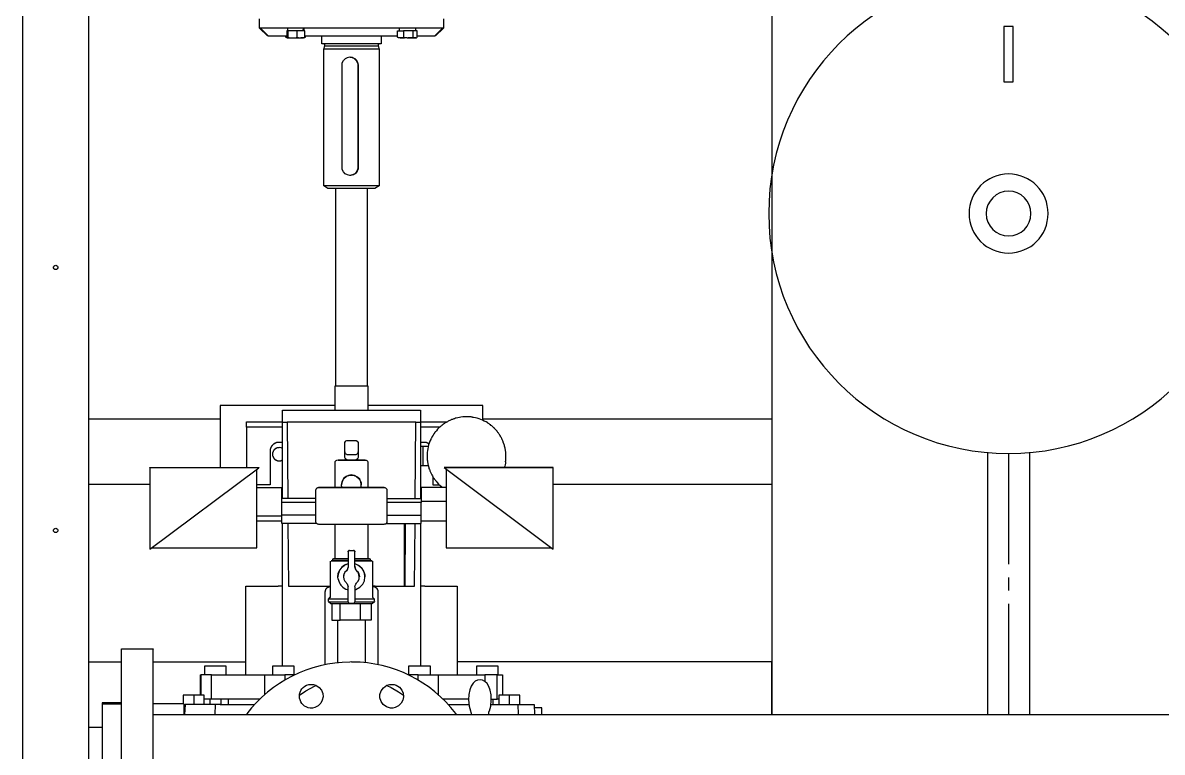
# Model space of a CAD drawing. Extents: x -234346 to 58427, y -132654 to -82394.
# Drawn here: x -199954 to -199087, y -103117 to -102562 of the extents above; entities that cross this region are included whole.
import ezdxf

# ---------------------------------------------------------------- set-up
doc = ezdxf.new("R2010")
doc.units = 0
doc.header["$LTSCALE"] = 8
doc.layers.get('0').update_dxf_attribs({"color": 9, "lineweight": 5})
doc.layers.add('PUMP EQUIPMENT BLOCK', color=30, linetype='Continuous')

# ---------------------------------------------------------------- blocks, each defined once
blk = doc.blocks.new('FIRE PUMP BLOCK')
at = {"ltscale": 1.032}
for p, q in [((359.16, -734), (159.99, -734)), ((359.16, -766), (159.99, -766))]:
    blk.add_line(p, q, dxfattribs=at)
at = {"ltscale": 0.1}
for p, q in [((244.08, -750), (159.99, -750)), ((264.27, -750), (254.18, -750)), ((358.46, -750), (274.37, -750))]:
    blk.add_line(p, q, dxfattribs=at)
for points in [[(159.99, -1400.91), (159.99, -99.09)], [(976.95, -930.01), (495.96, -930.01), (159.99, -930.01), (200.03, -930.01), (200.03, -1169.41)], [(384.93, -1149.9), (384.93, -930.01), (334.96, -930.01), (334.96, -1096.57)], [(347.75, -1179.51), (285.67, -1096.57), (347.75, -1096.57)], [(346.4, -1177.99), (286.84, -1177.99), (286.84, -1098.08)], [(159.99, -1104.98), (165.04, -1104.98), (165.04, -1110.87)], [(167.56, -1112.05), (167.56, -1111.04), (159.99, -1110.7)], [(167.56, -1143.84), (167.56, -1123.32), (159.99, -1123.15)], [(167.56, -1123.32), (167.56, -1121.13)], [(167.56, -1121.8), (174.63, -1121.8), (174.63, -1129.88), (167.56, -1129.88)], [(174.63, -1129.88), (174.63, -1137.79), (167.56, -1137.79)], [(171.6, -1143.51), (171.6, -1138.96), (190.11, -1138.96), (190.11, -1134.93), (174.63, -1134.93)], [(353.97, -1132.57), (354.31, -1132.4), (355.48, -1132.4)], [(357.34, -1132.4), (358.01, -1132.4)], [(359.86, -1132.57), (360.2, -1132.74), (361.37, -1132.74), (361.71, -1132.91), (362.05, -1132.91), (362.38, -1133.08), (362.72, -1133.08), (363.06, -1133.24), (363.56, -1133.24), (363.9, -1133.41), (364.23, -1133.41), (364.57, -1133.58), (364.91, -1133.58), (365.24, -1133.75), (365.58, -1133.92), (365.92, -1133.92), (366.59, -1134.25), (366.92, -1134.42), (367.26, -1134.42)], [(369.11, -1135.26), (369.45, -1135.43), (369.78, -1135.6), (369.95, -1135.6), (370.29, -1135.77), (370.63, -1136.1), (370.96, -1136.27), (371.64, -1136.61), (372.31, -1136.94), (372.98, -1137.28), (373.15, -1137.62), (373.49, -1137.79), (373.82, -1137.95), (374.16, -1138.12), (374.33, -1138.46), (375, -1138.8), (375.34, -1139.13), (375.5, -1139.3), (375.84, -1139.47), (376.18, -1139.8), (376.35, -1139.97), (376.68, -1140.31), (377.02, -1140.48), (377.19, -1140.81), (377.52, -1140.98), (377.69, -1141.32), (378.03, -1141.49), (378.2, -1141.82), (378.53, -1142.16), (378.7, -1142.33), (379.04, -1142.66), (379.21, -1143), (379.54, -1143.17), (379.88, -1143.84), (380.22, -1144.01), (380.38, -1144.35), (380.55, -1144.68), (380.89, -1145.02), (381.06, -1145.19), (381.39, -1145.86), (381.73, -1146.2)], [(159.99, -1145.36), (160.5, -1145.36), (162.01, -1145.36), (162.18, -1145.19), (162.52, -1145.19), (162.85, -1145.02), (166.22, -1144.01)], [(171.6, -1142.5), (167.56, -1142.5)], [(171.6, -1137.79), (171.6, -1138.96)], [(197.01, -1138.63), (197.01, -1138.46), (190.11, -1138.46)], [(190.11, -1138.96), (190.11, -1148.55)], [(190.11, -1150.74), (190.11, -1148.55), (185.06, -1148.55)], [(383.92, -1149.9), (395.02, -1149.9), (395.02, -1237.38)], [(160.67, -1158.98), (160.5, -1158.98), (159.99, -1158.98)], [(166.39, -1160.5), (162.85, -1159.32), (162.52, -1159.32)], [(167.56, -1176.31), (167.56, -1160.5)], [(171.6, -1160.83), (171.6, -1180.18)], [(190.11, -1154.44), (197.01, -1154.44), (197.01, -1154.1)], [(385.94, -1157.13), (385.94, -1157.47), (386.1, -1157.81), (386.1, -1158.48), (386.27, -1158.82), (386.27, -1159.99), (386.44, -1160.33), (386.44, -1162.18)], [(257.57, -1194.15), (257.57, -1193.47), (257.57, -1173.45), (257.57, -1169.41), (190.11, -1169.41)], [(385.43, -1170.26), (385.26, -1170.59), (385.26, -1170.93), (385.09, -1171.27), (384.93, -1171.6), (384.93, -1171.94), (384.42, -1172.95), (384.42, -1173.28), (384.25, -1173.79), (384.08, -1174.13)], [(386.44, -1164.03), (386.44, -1164.37), (386.27, -1164.7), (386.27, -1165.21)], [(307.03, -1177.99), (307.03, -1197.01)], [(322.34, -1197.01), (322.34, -1177.99)], [(332.44, -1197.01), (332.77, -1197.01), (332.77, -1177.99)], [(381.73, -1178.67), (381.56, -1179), (381.22, -1179.17)], [(383.24, -1175.81), (383.24, -1175.98), (383.08, -1176.31), (382.74, -1176.65), (382.57, -1176.99)], [(382.57, -1197.51), (382.57, -1177.32)], [(190.11, -1185.9), (190.11, -1184.05), (175.13, -1184.05)], [(190.11, -1184.05), (190.11, -1179.17)], [(333.28, -1181.36), (333.11, -1181.19), (332.77, -1180.85), (332.6, -1180.69)], [(340.85, -1187.92), (334.62, -1187.92), (334.62, -1182.87)], [(338.32, -1186.24), (337.99, -1186.07), (337.65, -1185.73), (337.48, -1185.57)], [(340.68, -1187.92), (340.34, -1187.75), (340.01, -1187.58)], [(375, -1185.9), (374.83, -1186.24), (374.5, -1186.41)], [(380.22, -1180.69), (380.05, -1181.02), (379.71, -1181.36), (379.54, -1181.53), (379.37, -1181.86), (379.04, -1182.2), (378.87, -1182.37), (378.53, -1182.71)], [(378.53, -1182.87), (378.53, -1197.51)], [(688.93, -1180.01), (682.03, -1180.01), (675.98, -1185.9), (675.98, -1186.41)], [(675.98, -1200.03), (675.98, -1186.41), (682.03, -1180.69)], [(682.03, -1180.01), (682.03, -1180.69), (682.03, -1181.53)], [(197.01, -1190.44), (197.01, -1190.11), (190.11, -1190.11)], [(344.21, -1189.77), (343.88, -1189.6), (343.2, -1189.27), (342.87, -1189.1), (342.7, -1188.93), (342.36, -1188.76)], [(350.27, -1191.79), (349.76, -1191.62), (349.43, -1191.62), (349.09, -1191.45), (348.76, -1191.45), (348.42, -1191.29), (348.08, -1191.12), (347.75, -1191.12), (347.41, -1190.95), (347.07, -1190.95), (346.4, -1190.61)], [(349.09, -1191.45), (349.09, -1195.32), (350.77, -1195.32)], [(349.09, -1195.32), (349.09, -1197.51)], [(356.49, -1192.46), (355.99, -1192.29), (353.47, -1192.29), (353.13, -1192.13), (352.46, -1192.13)], [(357.67, -1192.46), (356.33, -1192.46)], [(362.38, -1195.32), (364.06, -1195.32), (364.06, -1191.45)], [(364.06, -1197.51), (364.06, -1195.32)], [(365.75, -1190.95), (365.75, -1191.12), (365.92, -1191.12), (365.92, -1191.45), (366.08, -1191.45), (366.08, -1191.62), (366.25, -1191.79), (366.25, -1191.96), (366.42, -1192.13), (366.42, -1192.46), (366.59, -1192.46), (366.59, -1192.97), (366.76, -1192.97), (366.76, -1193.64), (366.92, -1193.81), (366.92, -1194.65)], [(366.92, -1195.83), (366.92, -1196.16), (366.76, -1196.16), (366.76, -1196.84), (366.59, -1196.84), (366.59, -1197.34), (366.42, -1197.34)], [(370.12, -1189.1), (369.78, -1189.27), (369.45, -1189.43), (369.11, -1189.6)], [(186.24, -1199.19), (190.11, -1199.19), (190.11, -1206.59)], [(190.11, -1199.19), (190.11, -1197.34)], [(305.18, -1197.51), (197.01, -1197.51)], [(257.57, -1197.34), (257.57, -1197.51)], [(257.57, -1202.22), (257.57, -1201.88), (305.18, -1201.55)], [(305.18, -1223.59), (305.18, -1197.01), (311.57, -1197.01)], [(311.57, -1222.91), (311.57, -1197.01), (321.16, -1197.01), (321.16, -1222.91)], [(324.36, -1222.91), (324.36, -1197.01), (321.16, -1197.01)], [(326.04, -1197.01), (324.36, -1197.01)], [(382.4, -1197.51), (324.36, -1197.51)], [(324.36, -1201.55), (382.4, -1201.04), (382.4, -1200.2)], [(325.03, -1197.51), (325.03, -1197.01)], [(391.32, -1197.68), (391.32, -1197.51), (382.4, -1197.51), (382.4, -1197.68)], [(382.4, -1201.04), (382.4, -1209.12)], [(675.13, -1202.89), (674.8, -1202.39), (674.63, -1201.72), (674.63, -1200.54), (675.13, -1200.03), (679.85, -1200.03), (679.85, -1202.89)], [(674.8, -1200.37), (674.63, -1200.54)], [(674.63, -1201.04), (674.63, -1201.38), (674.63, -1206.76)], [(674.63, -1203.9), (674.63, -1201.72), (674.8, -1201.38)], [(682.03, -1201.21), (679.85, -1201.21)], [(182.03, -1223.08), (180.52, -1219.72), (177.32, -1214.17), (174.63, -1210.46)], [(190.11, -1206.26), (197.01, -1206.26), (197.01, -1206.09)], [(257.57, -1206.26), (257.57, -1205.59), (257.57, -1205.08)], [(257.57, -1209.12), (305.18, -1208.78)], [(305.18, -1209.96), (257.57, -1209.96)], [(674.63, -1207.44), (674.63, -1209.79), (674.63, -1213.49), (674.63, -1214.33), (674.8, -1214.5), (675.13, -1214.84), (674.8, -1214.17), (674.46, -1212.99), (674.63, -1211.98), (674.63, -1211.14), (675.13, -1210.3)], [(674.63, -1210.97), (674.46, -1210.8), (674.63, -1209.62)], [(675.13, -1214.84), (679.85, -1214.84), (679.85, -1210.3)], [(679.85, -1213.49), (682.03, -1213.49)], [(165.38, -1216.69), (164.87, -1218.37), (164.87, -1220.22)], [(182.2, -1222.91), (182.71, -1221.06), (182.87, -1219.38), (182.71, -1217.53), (182.2, -1215.85)], [(257.57, -1219.55), (257.57, -1217.36), (257.57, -1215.34)], [(675.98, -1216.52), (675.98, -1214.84)], [(257.4, -1233.01), (257.4, -1232.84), (257.23, -1232.84), (257.23, -1232.34), (257.07, -1232.34), (257.07, -1232), (256.9, -1232), (256.9, -1231.66), (256.73, -1231.66), (256.73, -1231.49), (256.56, -1231.49), (256.56, -1231.33), (256.39, -1231.33), (256.39, -1231.16), (256.22, -1231.16), (256.22, -1230.99), (256.06, -1230.99), (256.06, -1230.82), (255.89, -1230.82), (255.89, -1230.65), (255.72, -1230.65), (255.72, -1230.48), (255.38, -1230.48), (255.38, -1230.32), (255.05, -1230.32), (255.05, -1230.15), (254.54, -1230.15), (254.54, -1229.98), (253.53, -1229.98), (198.01, -1229.98)], [(332.6, -1224.76), (332.6, -1224.43), (332.44, -1224.09), (331.93, -1223.42), (331.43, -1223.08), (330.75, -1222.91), (330.59, -1222.91), (306.7, -1222.91), (306.02, -1223.08), (305.35, -1223.42), (305.01, -1223.76), (304.85, -1224.09), (304.68, -1224.43), (304.68, -1224.76)], [(332.6, -1225.27), (332.6, -1224.93), (332.6, -1225.27)], [(668.57, -1229.81), (668.57, -1229.64), (665.88, -1228.97), (561.91, -1228.97), (559.89, -1232.17), (559.89, -1232.34)], [(561.91, -1228.97), (561.91, -1229.31)], [(665.88, -1228.97), (665.88, -1229.31)], [(669.92, -1228.8), (669.75, -1228.8), (669.75, -1229.31), (669.58, -1229.31), (669.58, -1229.48), (669.41, -1229.48), (669.41, -1229.64), (668.91, -1229.64), (668.91, -1229.81), (668.74, -1229.64), (668.41, -1229.64)], [(675.98, -1227.46), (669.92, -1227.46), (669.92, -1227.79)], [(231.66, -1239.4), (199.36, -1239.4)], [(244.28, -1235.03), (231.66, -1235.03), (231.66, -1243.44)], [(245.63, -1232.84), (245.63, -1232.5), (244.28, -1234.02), (244.28, -1234.19)], [(246.13, -1232.5), (245.96, -1232.5), (247.48, -1232.5), (247.64, -1232.5)], [(249.5, -1233.85), (249.16, -1233.85), (247.81, -1232.5)], [(247.81, -1232.67), (247.81, -1232.84)], [(276.75, -1234.19), (276.58, -1234.19), (276.58, -1234.02), (276.24, -1234.02), (249.5, -1234.02)], [(257.57, -1231.83), (257.57, -1234.02), (257.4, -1233.85)], [(276.75, -1235.36), (276.75, -1235.2), (276.75, -1235.53), (276.75, -1234.35), (276.75, -1234.52)], [(278.43, -1236.04), (278.43, -1235.87), (278.26, -1235.87), (278.26, -1235.7), (277.93, -1235.7), (277.25, -1235.7), (276.92, -1235.7), (276.92, -1235.53)], [(278.43, -1237.05), (278.43, -1236.88), (278.43, -1237.38), (278.43, -1236.2), (278.43, -1236.71)], [(304.68, -1237.38), (278.94, -1237.38), (278.77, -1237.38)], [(351.45, -1237.38), (332.6, -1237.38)], [(353.47, -1239.23), (353.47, -1239.06), (353.3, -1238.73), (353.13, -1238.22), (352.62, -1237.72), (351.95, -1237.55), (351.62, -1237.38)], [(353.47, -1239.57), (353.47, -1239.4), (353.47, -1239.57)], [(409.99, -1237.55), (409.99, -1237.38), (391.32, -1237.38)], [(560.26, -1238.06), (560.26, -1237.89), (409.99, -1237.89)], [(244.28, -1243.44), (231.66, -1243.44), (231.66, -1258.41), (244.28, -1258.41)], [(245.63, -1252.36), (245.29, -1252.36), (245.12, -1252.19), (244.95, -1252.19), (244.78, -1252.02), (244.78, -1251.85), (244.62, -1251.68), (244.62, -1251.51), (244.62, -1248.49), (244.62, -1248.32), (244.78, -1247.98), (244.78, -1247.81), (244.95, -1247.64), (245.12, -1247.64), (245.29, -1247.48), (245.63, -1247.48)], [(257.07, -1247.48), (256.56, -1247.48), (254.88, -1247.48), (245.63, -1247.48), (245.63, -1245.12)], [(247.81, -1245.12), (247.81, -1247.48)], [(254.71, -1247.48), (255.05, -1246.64)], [(259.93, -1246.13), (260.26, -1245.79), (261.27, -1244.95)], [(274.39, -1246.64), (274.56, -1247.48), (274.39, -1246.47), (273.72, -1245.12), (271.87, -1242.6), (269.01, -1240.75), (266.32, -1239.74), (264.64, -1239.74), (264.8, -1239.74)], [(269.35, -1246.13), (269.01, -1245.79), (268.17, -1244.95), (266.99, -1244.45), (265.98, -1244.11), (264.64, -1243.94), (264.8, -1243.94)], [(268.17, -1244.95), (269.01, -1245.79), (269.52, -1246.13)], [(272.71, -1247.48), (272.21, -1247.48), (272.71, -1247.48), (274.56, -1247.48), (283.65, -1247.48), (283.98, -1247.48), (284.15, -1247.64), (284.32, -1247.64), (284.66, -1247.98), (284.66, -1248.49), (284.66, -1247.98), (284.32, -1247.64), (284.15, -1247.48), (283.65, -1247.48), (283.82, -1247.48)], [(276.75, -1246.47), (276.75, -1247.48), (276.75, -1245.46)], [(278.43, -1245.63), (278.43, -1247.48), (278.43, -1246.8)], [(332.6, -1242.77), (333.11, -1242.6), (334.62, -1242.43), (335.13, -1242.43), (336.81, -1242.77), (338.83, -1243.61), (340.51, -1245.29), (341.86, -1247.64), (341.86, -1247.81), (342.19, -1250.17), (341.86, -1252.19), (340.85, -1254.04), (339.33, -1255.89), (336.98, -1257.07), (335.13, -1257.4), (334.62, -1257.4), (334.79, -1257.4)], [(336.31, -1242.6), (334.62, -1242.43), (334.79, -1242.43)], [(353.8, -1253.36), (353.63, -1252.86), (353.63, -1246.97), (353.8, -1246.47)], [(356.49, -1244.95), (355.65, -1244.95), (355.32, -1244.95)], [(357.67, -1253.36), (357.67, -1252.86), (357.67, -1246.97), (357.67, -1246.47)], [(368.61, -1252.86), (368.44, -1252.86), (368.44, -1246.97), (368.27, -1246.8), (368.27, -1246.13), (368.1, -1246.13), (368.1, -1245.79), (367.93, -1245.79), (367.93, -1245.63), (367.77, -1245.63), (367.77, -1245.46), (367.6, -1245.46), (367.6, -1245.29), (367.43, -1245.29), (367.43, -1245.12), (367.09, -1245.12), (367.09, -1244.95), (366.42, -1244.95), (359.69, -1244.95), (359.35, -1244.95), (359.69, -1244.95)], [(659.83, -1251.01), (659.83, -1249.5), (658.98, -1247.64), (657.64, -1246.13), (655.96, -1245.29), (653.94, -1244.95), (576.04, -1244.95), (575.03, -1244.95), (573.18, -1245.63), (571.5, -1246.8), (570.49, -1248.49), (569.99, -1250.34), (569.99, -1251.01), (570.15, -1251.01)], [(245.63, -1254.88), (245.63, -1252.36), (254.88, -1252.36), (256.56, -1252.36), (257.07, -1252.52)], [(247.81, -1252.36), (247.81, -1254.88)], [(255.38, -1254.21), (254.71, -1252.36)], [(261.27, -1254.88), (260.26, -1254.04), (259.93, -1253.7)], [(266.66, -1259.93), (264.64, -1260.26), (267.16, -1259.93), (270.02, -1258.75), (272.38, -1256.73), (273.55, -1255.22), (274.39, -1253.53), (274.56, -1252.36), (274.06, -1254.21)], [(269.35, -1253.7), (269.01, -1254.04), (268.17, -1254.88), (266.99, -1255.38), (265.98, -1255.89), (264.64, -1255.89), (264.8, -1255.89)], [(272.71, -1252.36), (272.21, -1252.52), (271.7, -1252.52), (271.2, -1252.69), (270.69, -1252.86), (270.36, -1253.03), (269.85, -1253.36), (269.52, -1253.7), (269.01, -1254.04), (268.17, -1254.88)], [(283.82, -1252.36), (283.65, -1252.36), (284.15, -1252.36), (284.32, -1252.19), (284.49, -1252.02), (284.66, -1251.85), (284.66, -1251.51), (284.66, -1251.85), (284.49, -1252.02), (284.32, -1252.19), (284.15, -1252.19), (283.98, -1252.36), (283.65, -1252.36), (274.56, -1252.36), (272.71, -1252.36), (272.21, -1252.52)], [(276.75, -1254.37), (276.75, -1252.36), (276.75, -1253.36)], [(278.43, -1253.2), (278.43, -1252.36), (278.43, -1254.37)], [(284.66, -1251.51), (284.66, -1248.49)], [(355.32, -1254.88), (355.65, -1254.88), (356.49, -1254.88)], [(359.69, -1254.88), (359.35, -1254.88), (359.69, -1254.88), (366.42, -1254.88), (366.92, -1254.88)], [(368.44, -1253.36), (368.44, -1252.86)], [(659.99, -1251.01), (660.16, -1251.01)], [(199.36, -1260.43), (231.66, -1260.43)], [(244.28, -1264.97), (231.66, -1264.97), (231.66, -1258.41)], [(262.79, -1259.93), (264.64, -1260.26), (264.8, -1260.26)], [(276.75, -1265.31), (276.75, -1265.48), (276.75, -1264.13), (276.75, -1264.64), (276.75, -1264.47)], [(276.92, -1264.3), (277.09, -1264.13), (277.25, -1264.13), (277.93, -1264.13), (278.26, -1264.13), (278.26, -1263.96), (278.43, -1263.96)], [(278.43, -1263.12), (278.43, -1263.63), (278.43, -1262.62), (278.43, -1262.95), (278.43, -1262.79)], [(278.6, -1262.62), (278.77, -1262.45), (278.94, -1262.45), (304.68, -1262.45)], [(332.6, -1257.07), (333.95, -1257.4)], [(332.6, -1262.45), (351.45, -1262.45), (352.29, -1262.28), (352.79, -1261.94), (353.13, -1261.61), (353.47, -1260.94), (353.47, -1260.77)], [(395.02, -1262.45), (395.02, -1349.93), (347.75, -1349.93)], [(391.32, -1262.45), (409.99, -1262.45), (409.99, -1262.28)], [(409.99, -1261.94), (560.26, -1261.94), (560.26, -1261.78)], [(198.01, -1269.85), (253.53, -1269.85), (253.53, -1269.68), (254.54, -1269.68), (254.54, -1269.52), (255.05, -1269.52), (255.05, -1269.35), (255.38, -1269.35), (255.38, -1269.18), (255.55, -1269.18), (255.72, -1269.01), (255.89, -1269.01), (255.89, -1268.84), (256.06, -1268.84), (256.06, -1268.67), (256.22, -1268.67), (256.22, -1268.51), (256.39, -1268.51), (256.39, -1268.34), (256.56, -1268.34), (256.56, -1268.17), (256.73, -1268), (256.73, -1267.83), (256.9, -1267.83), (256.9, -1267.5), (257.07, -1267.5), (257.07, -1266.99), (257.23, -1266.99), (257.23, -1265.98), (257.4, -1265.98)], [(244.28, -1265.81), (244.28, -1265.98), (245.63, -1267.33), (245.63, -1267.16)], [(246.13, -1267.5), (245.96, -1267.5), (247.48, -1267.5), (247.64, -1267.5)], [(247.81, -1267.16), (247.81, -1267.33), (249.16, -1266.15)], [(248.99, -1266.32), (248.99, -1266.15), (249.16, -1265.98), (249.5, -1265.98), (276.24, -1265.98), (276.41, -1265.98), (276.58, -1265.81)], [(257.57, -1268), (257.57, -1265.98)], [(332.6, -1273.89), (332.6, -1274.06), (332.6, -1273.89)], [(559.89, -1267.66), (559.89, -1267.83), (561.91, -1270.86), (665.88, -1270.86), (668.57, -1270.19), (669.25, -1270.19), (669.58, -1270.36), (669.75, -1270.52), (669.92, -1270.69), (669.92, -1271.2)], [(561.91, -1270.52), (561.91, -1270.86)], [(665.88, -1270.52), (665.88, -1270.86)], [(668.57, -1270.19), (668.57, -1269.68)], [(669.92, -1272.04), (669.92, -1272.38), (675.98, -1272.38)], [(174.63, -1289.37), (177.99, -1284.66), (181.53, -1278.1), (182.2, -1276.41)], [(257.57, -1284.49), (257.57, -1282.47), (257.57, -1280.45)], [(304.68, -1275.24), (304.68, -1275.4), (304.85, -1275.74), (305.18, -1276.24), (305.69, -1276.75), (306.36, -1276.92), (306.7, -1276.92), (330.59, -1276.92), (331.43, -1276.75), (331.93, -1276.58), (332.27, -1276.24), (332.44, -1275.74), (332.6, -1275.57), (332.6, -1275.24)], [(305.18, -1276.24), (305.18, -1302.99), (310.73, -1302.99), (310.73, -1322.01)], [(311.57, -1276.92), (311.57, -1302.99)], [(321.16, -1276.92), (321.16, -1302.99)], [(324.36, -1276.92), (324.36, -1302.99)], [(382.4, -1290.71), (382.4, -1298.79)], [(679.85, -1298.28), (679.85, -1299.13), (675.13, -1299.13), (674.8, -1299.13), (674.63, -1298.79), (674.63, -1298.45), (675.13, -1298.28), (674.8, -1297.27), (674.46, -1295.42), (674.63, -1293.74), (674.63, -1292.56), (675.13, -1291.22), (674.8, -1290.38), (674.46, -1289.03), (674.63, -1287.52), (674.63, -1286.34), (675.13, -1285.33), (674.8, -1285.5), (674.63, -1285.67), (674.63, -1286.17), (674.63, -1286.68), (674.63, -1288.53)], [(674.63, -1294.92), (674.63, -1289.03)], [(674.8, -1285.5), (675.13, -1284.99), (675.98, -1284.99)], [(675.13, -1285.33), (679.85, -1285.33), (679.85, -1291.22)], [(675.13, -1291.22), (679.85, -1291.22), (679.85, -1298.28), (675.13, -1298.28)], [(675.98, -1285.33), (675.98, -1283.31)], [(679.85, -1286.51), (680.52, -1286.51), (681.19, -1286.34), (682.03, -1286.17), (679.85, -1286.17)], [(682.03, -1286.51), (681.19, -1286.68), (680.52, -1286.84), (679.85, -1287.01)], [(190.11, -1293.24), (190.11, -1300.64), (186.24, -1300.64)], [(197.01, -1293.91), (197.01, -1293.74), (190.11, -1293.74)], [(257.57, -1294.75), (257.57, -1294.25), (257.57, -1293.57)], [(305.18, -1298.28), (257.57, -1297.95), (257.57, -1297.61)], [(382.4, -1299.63), (382.4, -1298.79), (324.36, -1298.45)], [(674.63, -1298.45), (674.46, -1298.12), (674.63, -1297.78)], [(674.63, -1298.28), (674.63, -1295.59)], [(675.13, -1299.97), (674.8, -1299.29), (674.63, -1298.96)], [(674.63, -1299.13), (674.63, -1299.46), (674.8, -1299.46), (675.13, -1299.97), (675.98, -1299.97)], [(682.03, -1319.15), (675.98, -1313.43), (675.98, -1299.13)], [(679.85, -1298.45), (682.03, -1298.45)], [(190.11, -1302.66), (190.11, -1300.64)], [(190.11, -1330.42), (257.57, -1330.42), (257.57, -1326.55), (257.57, -1306.36), (257.57, -1305.69)], [(197.01, -1302.49), (305.18, -1302.49)], [(257.57, -1302.49), (257.57, -1302.66)], [(307.03, -1302.99), (307.03, -1322.01)], [(310.73, -1302.99), (310.9, -1302.99)], [(324.36, -1302.49), (382.4, -1302.49)], [(325.03, -1302.99), (325.03, -1302.49)], [(332.6, -1322.01), (332.6, -1302.99), (332.27, -1302.99)], [(362.38, -1302.49), (362.89, -1303.5), (363.06, -1305.01), (362.89, -1305.01), (362.89, -1306.19), (362.72, -1306.36), (362.72, -1306.7), (362.55, -1306.7), (362.55, -1307.03), (362.38, -1307.2), (362.38, -1307.37), (362.21, -1307.54), (362.21, -1307.71), (362.05, -1307.71), (362.05, -1307.87), (361.88, -1308.04), (361.88, -1308.21), (361.71, -1308.21), (361.71, -1308.38), (361.54, -1308.38), (361.54, -1308.55), (361.37, -1308.55), (361.37, -1308.71), (361.2, -1308.71), (361.2, -1308.88), (361.04, -1308.88), (360.87, -1309.05), (360.7, -1309.05), (360.7, -1309.22), (360.53, -1309.22), (360.36, -1309.39), (360.2, -1309.39), (360.03, -1309.56), (359.69, -1309.56), (359.69, -1309.72), (359.35, -1309.72), (359.19, -1309.89), (358.01, -1309.89), (358.01, -1310.06), (357.84, -1309.89), (356.66, -1309.89), (356.49, -1309.72), (356.16, -1309.72), (356.16, -1309.56), (355.82, -1309.56), (355.65, -1309.39), (355.48, -1309.39), (355.32, -1309.22), (355.15, -1309.22), (355.15, -1309.05), (354.98, -1309.05), (354.81, -1308.88), (354.64, -1308.88), (354.64, -1308.71), (354.48, -1308.71), (354.48, -1308.55), (354.31, -1308.55), (354.31, -1308.38), (354.14, -1308.38), (354.14, -1308.21), (353.97, -1308.21), (353.97, -1308.04), (353.8, -1307.87), (353.8, -1307.71), (353.63, -1307.71), (353.63, -1307.54), (353.47, -1307.37), (353.47, -1307.2), (353.3, -1307.03), (353.3, -1306.7), (353.13, -1306.7), (353.13, -1306.36), (352.96, -1306.19), (352.96, -1303.67), (353.13, -1303.5), (353.13, -1303.16), (353.3, -1303.16), (353.3, -1302.83), (353.47, -1302.66), (353.47, -1302.49)], [(366.92, -1305.01), (366.92, -1306.19), (366.76, -1306.36), (366.76, -1306.86), (366.59, -1307.03), (366.59, -1307.37), (366.42, -1307.54), (366.42, -1307.71), (366.25, -1307.87), (366.25, -1308.21), (366.08, -1308.21), (366.08, -1308.55), (365.92, -1308.55), (365.92, -1308.71), (365.75, -1308.88), (365.75, -1309.05), (365.58, -1309.05), (365.58, -1309.22), (365.41, -1309.22), (365.41, -1309.39), (365.24, -1309.39), (365.24, -1309.56), (365.07, -1309.72), (364.57, -1310.23), (364.4, -1310.23), (364.4, -1310.4), (364.23, -1310.4), (364.23, -1310.57), (364.06, -1310.57), (364.06, -1310.73), (363.9, -1310.73), (363.73, -1310.9), (363.56, -1310.9), (363.56, -1311.07), (363.22, -1311.07), (363.22, -1311.24), (362.89, -1311.24), (362.89, -1311.41), (362.55, -1311.41), (362.55, -1311.57), (362.05, -1311.57), (361.88, -1311.74), (361.37, -1311.74), (361.2, -1311.91)], [(366.59, -1302.49), (366.59, -1302.83), (366.76, -1302.99), (366.76, -1303.5), (366.92, -1303.67), (366.92, -1304.17)], [(378.53, -1302.49), (378.53, -1329.91), (382.57, -1329.91), (382.57, -1302.49)], [(382.4, -1302.32), (382.4, -1302.49), (391.32, -1302.49), (391.32, -1302.32)], [(175.13, -1315.95), (190.11, -1315.95), (190.11, -1314.1)], [(190.11, -1309.72), (197.01, -1309.72), (197.01, -1309.56)], [(190.11, -1320.83), (190.11, -1315.95)], [(360.36, -1311.91), (360.03, -1311.91), (334.62, -1311.91), (334.62, -1322.01)], [(675.98, -1313.43), (675.98, -1313.93), (682.03, -1319.99), (688.93, -1319.99)], [(167.56, -1326.88), (167.56, -1323.69)], [(171.6, -1319.82), (171.6, -1320.83)], [(286.84, -1401.75), (286.84, -1322.01), (346.4, -1322.01)], [(347.58, -1403.26), (347.75, -1403.26), (347.75, -1320.32), (347.58, -1320.32)], [(682.03, -1318.3), (682.03, -1319.15), (682.03, -1319.99)], [(200.03, -1400.91), (200.03, -1330.42)], [(375.34, -1329.91), (374.5, -1329.91), (347.75, -1329.91)], [(378.53, -1329.91), (378.2, -1329.91)], [(167.56, -1343.37), (171.6, -1343.37)], [(167.56, -1349.76), (167.56, -1353.63), (159.99, -1353.8)], [(171.6, -1349.43), (167.56, -1349.43)], [(197.01, -1345.56), (197.01, -1345.39), (190.11, -1345.39)], [(334.96, -1403.26), (334.96, -1449.87), (384.93, -1449.87), (384.93, -1349.93)], [(167.56, -1353.63), (167.56, -1376.51), (159.99, -1376.85)], [(167.56, -1357.5), (171.6, -1357.5)], [(171.6, -1355.32), (171.6, -1356.49), (190.11, -1356.49), (190.11, -1355.32)], [(171.6, -1356.49), (171.6, -1362.05)], [(190.11, -1356.49), (190.11, -1364.57)], [(167.56, -1362.05), (174.63, -1362.05), (174.63, -1369.95), (167.56, -1369.95)], [(174.63, -1364.91), (190.11, -1364.91), (190.11, -1364.57), (174.63, -1364.57)], [(190.11, -1361.37), (197.01, -1361.37), (197.01, -1361.04)], [(168.07, -1377.52), (159.99, -1377.52)], [(167.56, -1377.52), (167.56, -1376.51)], [(174.63, -1369.95), (174.63, -1378.03), (168.07, -1378.03)], [(168.41, -1400.91), (168.07, -1377.52), (168.07, -1400.91)], [(209.79, -1424.97), (209.96, -1424.97), (209.96, -1400.91), (209.79, -1400.91)], [(168.07, -1439.6), (65.11, -1439.6), (65.11, -1424.97)], [(150.07, -1439.6), (150.07, -1449.87), (200.03, -1449.87), (200.03, -1424.97)], [(168.74, -1424.97), (168.91, -1439.6), (168.07, -1439.6), (168.07, -1424.97)], [(88.66, -1449.87), (0, -1449.87), (0, -1500), (947.01, -1500)], [(111.37, -1449.87), (947.01, -1449.87)], [(298.79, -1473.76), (298.45, -1474.26), (298.28, -1474.93), (298.45, -1475.61), (298.79, -1476.11)], [(301.48, -1475.61), (301.65, -1474.93), (301.48, -1474.26)], [(498.82, -1473.76), (498.49, -1474.26), (498.32, -1474.93), (498.49, -1475.61), (498.82, -1476.11)], [(501.51, -1475.61), (501.68, -1474.93), (501.51, -1474.26)]]:
    blk.add_lwpolyline(points)
at = {"ltscale": 1.032}
blk.add_lwpolyline([(683.08, -753.5), (641.07, -753.5), (641.07, -746.5), (683.08, -746.5)], close=True, dxfattribs=at)
for points in [[(347.91, -1179.51), (347.91, -1096.57), (347.75, -1096.57), (347.75, -1179.51)], [(679.85, -1210.3), (675.13, -1210.3), (674.8, -1209.29), (674.46, -1207.44), (674.63, -1205.42), (674.63, -1204.24), (675.13, -1202.89), (679.85, -1202.89)], [(332.6, -1225.77), (332.6, -1225.94)], [(353.47, -1260.43), (353.47, -1260.26)], [(332.6, -1274.9), (332.6, -1274.73)], [(285.67, -1403.26), (347.58, -1320.32), (347.58, -1403.26)]]:
    blk.add_lwpolyline(points, close=True)
for points in [[(159.99, -1169.92), (160.83, -1170.59, -0.232162), (199.87, -1249.16), (199.87, -1250)], [(304.68, -1274.9), (304.68, -1274.73, -0.001403), (304.68, -1225.27), (304.68, -1224.93)], [(655.45, -1245.29), (653.94, -1245.12), (576.04, -1245.12), (574.36, -1245.29, 0.754348), (574.36, -1256.9), (576.04, -1257.07), (653.94, -1257.07), (655.45, -1256.9)], [(200.03, -1250), (199.87, -1251.18, -0.230799), (160.5, -1329.58), (159.99, -1329.91)], [(165.38, -1277.93), (164.87, -1279.61), (164.87, -1281.46, 0.763804), (182.2, -1284.15), (182.71, -1282.3), (182.87, -1280.62), (182.71, -1278.77), (182.2, -1276.92)]]:
    blk.add_lwpolyline(points, format="xyb")
for radius in [182.5, 30.1, 17.03]:
    blk.add_circle((540.96, -750), radius, dxfattribs=at)
blk.add_arc((352.97, -1145.56), 12.85, 93.80695, 113.18452)
for points in [[(167.56, -1121.13), (167.56, -1118.1), (167.56, -1115.07), (167.56, -1112.05)], [(352.12, -1132.74), (353.03, -1132.63), (352.68, -1132.51), (353.97, -1132.57)], [(355.48, -1132.4), (356.1, -1132.4), (356.72, -1132.4), (357.34, -1132.4)], [(358.01, -1132.4), (358.92, -1132.51), (358.57, -1132.63), (359.86, -1132.57)], [(367.26, -1134.42), (367.86, -1134.57), (368.53, -1135), (369.11, -1135.26)], [(166.22, -1144.01), (192.85, -1140.19), (193.47, -1163.83), (166.39, -1160.5)], [(197.01, -1154.1), (197.01, -1148.95), (197.01, -1143.79), (197.01, -1138.63)], [(190.11, -1179.17), (190.11, -1169.69), (190.11, -1160.22), (190.11, -1150.74)], [(381.73, -1146.2), (383.79, -1149.85), (385.31, -1153.05), (385.94, -1157.13)], [(162.52, -1159.32), (161.47, -1158.89), (161.81, -1158.99), (160.67, -1158.98)], [(386.27, -1165.21), (386.18, -1167.27), (385.76, -1168.35), (385.43, -1170.26)], [(386.44, -1162.18), (386.44, -1162.8), (386.44, -1163.41), (386.44, -1164.03)], [(382.57, -1176.99), (382.29, -1177.55), (382.01, -1178.11), (381.73, -1178.67)], [(384.08, -1174.13), (383.8, -1174.69), (383.52, -1175.25), (383.24, -1175.81)], [(190.11, -1197.34), (190.11, -1193.53), (190.11, -1189.72), (190.11, -1185.9)], [(337.48, -1185.57), (336.2, -1184.65), (334.2, -1182.64), (333.28, -1181.36)], [(340.01, -1187.58), (339.06, -1186.5), (339.27, -1187.32), (338.32, -1186.24)], [(374.5, -1186.41), (373.05, -1187.47), (371.79, -1188.33), (370.12, -1189.1)], [(378.53, -1182.71), (378.06, -1183.36), (375.74, -1185.56), (375, -1185.9)], [(381.22, -1179.17), (380.41, -1181.04), (380.64, -1179.72), (380.22, -1180.69)], [(682.03, -1181.53), (682.03, -1227.12), (682.03, -1272.71), (682.03, -1318.3)], [(197.01, -1206.09), (197.01, -1200.87), (197.01, -1195.66), (197.01, -1190.44)], [(257.57, -1194.15), (257.57, -1195.21), (257.57, -1196.28), (257.57, -1197.34)], [(342.36, -1188.76), (341.8, -1188.48), (341.24, -1188.2), (340.68, -1187.92)], [(346.4, -1190.61), (345.12, -1190.31), (345.4, -1190.37), (344.21, -1189.77)], [(352.46, -1192.13), (351.69, -1192.2), (351.05, -1191.66), (350.27, -1191.79)], [(350.77, -1195.32), (354.64, -1195.32), (358.51, -1195.32), (362.38, -1195.32)], [(369.11, -1189.6), (365.51, -1191.42), (361.63, -1192.16), (357.67, -1192.46)], [(366.92, -1194.65), (366.92, -1195.04), (366.92, -1195.44), (366.92, -1195.83)], [(257.57, -1205.08), (257.57, -1204.13), (257.57, -1203.17), (257.57, -1202.22)], [(332.44, -1197.01), (330.31, -1197.01), (328.17, -1197.01), (326.04, -1197.01)], [(382.4, -1200.2), (382.4, -1199.36), (382.4, -1198.52), (382.4, -1197.68)], [(391.32, -1302.32), (391.32, -1267.44), (391.32, -1232.56), (391.32, -1197.68)], [(182.2, -1215.85), (179.09, -1208.08), (167.72, -1208.65), (165.38, -1216.69)], [(257.57, -1215.34), (257.57, -1212.31), (257.57, -1209.29), (257.57, -1206.26)], [(382.4, -1209.12), (382.4, -1236.32), (382.4, -1263.52), (382.4, -1290.71)], [(164.87, -1220.22), (166.32, -1229.49), (178.1, -1231.4), (182.2, -1222.91)], [(257.57, -1231.83), (257.57, -1227.74), (257.57, -1223.64), (257.57, -1219.55)], [(675.98, -1283.31), (675.98, -1261.05), (675.98, -1238.78), (675.98, -1216.52)], [(332.6, -1274.73), (332.6, -1258.24), (332.6, -1241.76), (332.6, -1225.27)], [(332.6, -1225.27), (332.6, -1241.76), (332.6, -1258.24), (332.6, -1274.73)], [(332.6, -1225.94), (332.6, -1241.92), (332.6, -1257.91), (332.6, -1273.89)], [(332.6, -1273.89), (332.6, -1257.91), (332.6, -1241.92), (332.6, -1225.94)], [(561.91, -1229.31), (561.91, -1243.05), (561.91, -1256.79), (561.91, -1270.52)], [(665.88, -1229.31), (665.88, -1243.05), (665.88, -1256.79), (665.88, -1270.52)], [(668.57, -1269.68), (668.57, -1256.39), (668.57, -1243.1), (668.57, -1229.81)], [(669.92, -1227.79), (669.92, -1242.54), (669.92, -1257.29), (669.92, -1272.04)], [(244.28, -1265.81), (244.28, -1255.27), (244.28, -1244.73), (244.28, -1234.19)], [(245.63, -1245.12), (245.63, -1241.03), (245.63, -1236.93), (245.63, -1232.84)], [(247.81, -1232.84), (247.81, -1236.93), (247.81, -1241.03), (247.81, -1245.12)], [(255.05, -1246.64), (258.4, -1237.28), (270.93, -1237.41), (274.39, -1246.64)], [(257.4, -1233.85), (257.4, -1233.57), (257.4, -1233.29), (257.4, -1233.01)], [(276.75, -1234.52), (276.75, -1238.5), (276.75, -1242.49), (276.75, -1246.47)], [(276.75, -1245.46), (276.75, -1242.09), (276.75, -1238.73), (276.75, -1235.36)], [(278.43, -1236.71), (278.43, -1239.68), (278.43, -1242.65), (278.43, -1245.63)], [(278.43, -1246.8), (278.43, -1243.55), (278.43, -1240.3), (278.43, -1237.05)], [(353.47, -1260.26), (353.47, -1253.36), (353.47, -1246.47), (353.47, -1239.57)], [(353.47, -1239.57), (353.47, -1246.47), (353.47, -1253.36), (353.47, -1260.26)], [(409.99, -1262.28), (409.99, -1254.04), (409.99, -1245.79), (409.99, -1237.55)], [(559.89, -1232.34), (559.89, -1244.11), (559.89, -1255.89), (559.89, -1267.66)], [(560.26, -1261.78), (560.26, -1253.87), (560.26, -1245.96), (560.26, -1238.06)], [(257.07, -1247.48), (258.69, -1246.87), (258.58, -1247.22), (259.93, -1246.13)], [(261.27, -1244.95), (263.82, -1243.54), (265.6, -1243.74), (268.17, -1244.95)], [(269.35, -1246.13), (270.69, -1247.22), (270.59, -1246.87), (272.21, -1247.48)], [(272.21, -1247.48), (271.19, -1247.1), (270.27, -1247.01), (269.52, -1246.13)], [(333.95, -1257.4), (343.3, -1257.98), (345.42, -1245.14), (336.31, -1242.6)], [(355.32, -1244.95), (354.71, -1245.29), (353.67, -1245.54), (353.8, -1246.47)], [(359.35, -1244.95), (358.4, -1244.95), (357.45, -1244.95), (356.49, -1244.95)], [(357.67, -1246.47), (358.01, -1245.63), (358.45, -1245.16), (359.35, -1244.95)], [(655.45, -1256.9), (661.54, -1254.94), (661.53, -1247.25), (655.45, -1245.29)], [(245.63, -1267.16), (245.63, -1263.07), (245.63, -1258.97), (245.63, -1254.88)], [(247.81, -1254.88), (247.81, -1258.97), (247.81, -1263.07), (247.81, -1267.16)], [(262.79, -1259.93), (258.77, -1259.01), (257.33, -1257.76), (255.38, -1254.21)], [(259.93, -1253.7), (259.14, -1253.02), (258.14, -1252.5), (257.07, -1252.52)], [(268.17, -1254.88), (266.03, -1256.18), (263.38, -1256.38), (261.27, -1254.88)], [(274.06, -1254.21), (272.63, -1257.15), (269.92, -1259.39), (266.66, -1259.93)], [(272.21, -1252.52), (271.14, -1252.5), (270.14, -1253.02), (269.35, -1253.7)], [(276.75, -1253.36), (276.75, -1257.35), (276.75, -1261.33), (276.75, -1265.31)], [(276.75, -1264.47), (276.75, -1261.1), (276.75, -1257.74), (276.75, -1254.37)], [(278.43, -1262.79), (278.43, -1259.59), (278.43, -1256.39), (278.43, -1253.2)], [(278.43, -1254.37), (278.43, -1257.29), (278.43, -1260.21), (278.43, -1263.12)], [(353.8, -1253.36), (353.67, -1254.3), (354.71, -1254.54), (355.32, -1254.88)], [(356.49, -1254.88), (357.45, -1254.88), (358.4, -1254.88), (359.35, -1254.88)], [(357.67, -1253.36), (358.01, -1254.2), (358.45, -1254.67), (359.35, -1254.88)], [(366.92, -1254.88), (368.36, -1254.11), (367.67, -1254.79), (368.44, -1253.36)], [(182.2, -1276.92), (178.83, -1269.34), (167.73, -1269.94), (165.38, -1277.93)], [(257.57, -1280.45), (257.57, -1276.3), (257.57, -1272.15), (257.57, -1268)], [(257.57, -1293.57), (257.57, -1290.55), (257.57, -1287.52), (257.57, -1284.49)], [(197.01, -1309.56), (197.01, -1304.34), (197.01, -1299.13), (197.01, -1293.91)], [(257.57, -1297.61), (257.57, -1296.66), (257.57, -1295.7), (257.57, -1294.75)], [(382.4, -1302.32), (382.4, -1301.42), (382.4, -1300.53), (382.4, -1299.63)], [(190.11, -1314.1), (190.11, -1310.28), (190.11, -1306.47), (190.11, -1302.66)], [(257.57, -1302.66), (257.57, -1303.67), (257.57, -1304.68), (257.57, -1305.69)], [(310.9, -1302.99), (318.02, -1302.99), (325.15, -1302.99), (332.27, -1302.99)], [(366.92, -1304.17), (366.92, -1304.45), (366.92, -1304.73), (366.92, -1305.01)], [(361.2, -1311.91), (360.92, -1311.91), (360.64, -1311.91), (360.36, -1311.91)], [(171.6, -1320.83), (171.6, -1332.32), (171.6, -1343.82), (171.6, -1355.32)], [(190.11, -1355.32), (190.11, -1343.82), (190.11, -1332.32), (190.11, -1320.83)], [(167.56, -1349.76), (167.56, -1342.14), (167.56, -1334.51), (167.56, -1326.88)], [(378.2, -1329.91), (377.24, -1329.91), (376.29, -1329.91), (375.34, -1329.91)], [(197.01, -1361.04), (197.01, -1355.88), (197.01, -1350.72), (197.01, -1345.56)], [(-9.59, -1400.91), (63.54, -1400.91), (136.66, -1400.91), (209.79, -1400.91)], [(-9.59, -1424.97), (63.54, -1424.97), (136.66, -1424.97), (209.79, -1424.97)], [(301.48, -1474.26), (300.98, -1473.19), (299.67, -1472.92), (298.79, -1473.76)], [(501.51, -1474.26), (501.01, -1473.19), (499.7, -1472.92), (498.82, -1473.76)], [(298.79, -1476.11), (299.67, -1476.95), (300.98, -1476.68), (301.48, -1475.61)], [(498.82, -1476.11), (499.7, -1476.95), (501.01, -1476.68), (501.51, -1475.61)]]:
    blk.add_open_spline(points, degree=3)

msp = doc.modelspace()

# ---------------------------------------------------------------- block references
at = {"layer": 'PUMP EQUIPMENT BLOCK', "ltscale": 1.032, "xscale": -1, "rotation": 270}
msp.add_blockref('FIRE PUMP BLOCK', (-198454.12, -103247.94), dxfattribs=at)

doc.saveas('drawing.dxf')
